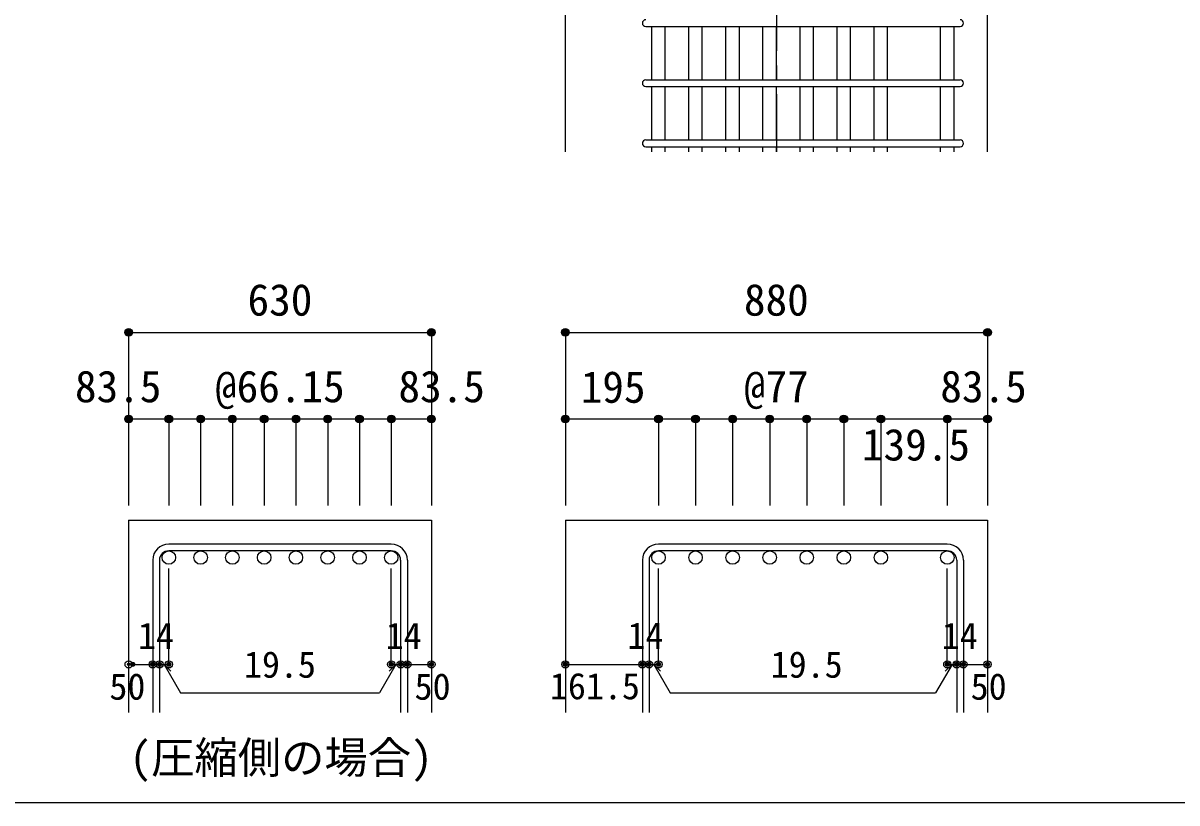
# Model space of a CAD drawing. Units: millimetres at full size, sheet at 1:30. Extents: x -5973 to 5954, y -4195 to 4201.
# Drawn here: x -1013 to 1384, y -4195 to -2574 of the extents above; entities that cross this region are included whole.
import ezdxf
from ezdxf.enums import TextEntityAlignment as Align

# ---------------------------------------------------------------- set-up
doc = ezdxf.new("R2010")
doc.units = ezdxf.units.MM
doc.header["$LTSCALE"] = 30
doc.header["$PDMODE"] = 32
doc.header["$PDSIZE"] = 15
doc.linetypes.add('CHAIN1', pattern=[8, 5, -1, 1, -1])
for name, color, linetype in [('0-1_躯体線', 2, 'Continuous'), ('0-5_基礎梁筋', 7, 'Continuous'), ('0-6_スタラップ筋', 7, 'Continuous'), ('0-7_文字', 4, 'Continuous'), ('0-D_寸法', 4, 'Continuous'), ('F-0_枠', 6, 'Continuous')]:
    doc.layers.add(name, color=color, linetype=linetype)
doc.styles.add('ＭＳ ゴシック', font='')
doc.styles.get('ＭＳ ゴシック').set_extended_font_data('MS Gothic')

msp = doc.modelspace()

# ---------------------------------------------------------------- linework, layer by layer
at = {"layer": '0-1_躯体線'}
for p, q in [((113.94, -2842.16), (113.94, -2442.16)), ((-793.24, -3607.16), (-793.24, -4007.16)), ((-793.24, -3607.16), (-164.24, -3607.16)), ((-164.24, -3607.16), (-164.24, -4007.16)), ((113.94, -3607.16), (113.94, -4007.16)), ((113.94, -3607.16), (990.94, -3607.16)), ((990.94, -3607.16), (990.94, -4007.16))]:
    msp.add_line(p, q, dxfattribs=at)
msp.add_lwpolyline([(990.94, -2842.16), (990.94, -2442.16), (1252.44, -2442.16)], dxfattribs=at)
at = {"layer": '0-5_基礎梁筋'}
for p, q in [((293.44, -2692.16), (293.44, -2581.16)), ((321.44, -2692.16), (321.44, -2581.16)), ((370.44, -2692.16), (370.44, -2581.16)), ((398.44, -2692.16), (398.44, -2581.16)), ((447.44, -2692.16), (447.44, -2581.16)), ((475.44, -2692.16), (475.44, -2581.16)), ((524.44, -2692.16), (524.44, -2581.16)), ((552.44, -2692.16), (552.44, -2581.16)), ((601.44, -2692.16), (601.44, -2581.16)), ((629.44, -2692.16), (629.44, -2581.16)), ((678.44, -2692.16), (678.44, -2581.16)), ((706.44, -2692.16), (706.44, -2581.16)), ((755.44, -2692.16), (755.44, -2581.16)), ((783.44, -2692.16), (783.44, -2581.16)), ((893.44, -2692.16), (893.44, -2581.16)), ((921.44, -2692.16), (921.44, -2581.16)), ((293.44, -2817.16), (293.44, -2706.16)), ((321.44, -2817.16), (321.44, -2706.16)), ((370.44, -2817.16), (370.44, -2706.16)), ((398.44, -2817.16), (398.44, -2706.16)), ((447.44, -2817.16), (447.44, -2706.16)), ((475.44, -2817.16), (475.44, -2706.16)), ((524.44, -2817.16), (524.44, -2706.16)), ((552.44, -2817.16), (552.44, -2706.16)), ((601.44, -2817.16), (601.44, -2706.16)), ((629.44, -2817.16), (629.44, -2706.16)), ((678.44, -2817.16), (678.44, -2706.16)), ((706.44, -2817.16), (706.44, -2706.16)), ((755.44, -2817.16), (755.44, -2706.16)), ((783.44, -2817.16), (783.44, -2706.16)), ((893.44, -2817.16), (893.44, -2706.16)), ((921.44, -2817.16), (921.44, -2706.16)), ((293.44, -2842.16), (293.44, -2831.16)), ((321.44, -2842.16), (321.44, -2831.16)), ((370.44, -2842.16), (370.44, -2831.16)), ((398.44, -2842.16), (398.44, -2831.16)), ((447.44, -2842.16), (447.44, -2831.16)), ((475.44, -2842.16), (475.44, -2831.16)), ((524.44, -2842.16), (524.44, -2831.16)), ((552.44, -2842.16), (552.44, -2831.16)), ((601.44, -2842.16), (601.44, -2831.16)), ((629.44, -2842.16), (629.44, -2831.16)), ((678.44, -2842.16), (678.44, -2831.16)), ((706.44, -2842.16), (706.44, -2831.16)), ((755.44, -2842.16), (755.44, -2831.16)), ((783.44, -2842.16), (783.44, -2831.16)), ((893.44, -2842.16), (893.44, -2831.16)), ((921.44, -2842.16), (921.44, -2831.16))]:
    msp.add_line(p, q, dxfattribs=at)
at = {"layer": '0-5_基礎梁筋', "color": 3}
for centre in [(-709.74, -3685.16), (-643.74, -3685.16), (-577.74, -3685.16), (-511.74, -3685.16), (-445.74, -3685.16), (-379.74, -3685.16), (-313.74, -3685.16), (-247.74, -3685.16), (307.44, -3685.16), (384.44, -3685.16), (461.44, -3685.16), (538.44, -3685.16), (615.44, -3685.16), (692.44, -3685.16), (769.44, -3685.16), (907.44, -3685.16)]:
    msp.add_circle(centre, 14, dxfattribs=at)
at = {"layer": '0-6_スタラップ筋'}
for p, q in [((280.94, -2581.16), (933.94, -2581.16)), ((280.94, -2692.16), (933.94, -2692.16)), ((280.94, -2706.16), (933.94, -2706.16)), ((280.94, -2817.16), (933.94, -2817.16)), ((280.94, -2831.16), (933.94, -2831.16)), ((-247.74, -3657.16), (-709.74, -3657.16)), ((907.44, -3657.16), (307.44, -3657.16)), ((-743.24, -3690.66), (-743.24, -4007.16)), ((-729.24, -3690.66), (-729.24, -4007.16)), ((-247.74, -3671.16), (-709.74, -3671.16)), ((-228.24, -3690.66), (-228.24, -4007.16)), ((-214.24, -3690.66), (-214.24, -4007.16)), ((273.94, -3690.66), (273.94, -4007.16)), ((287.94, -3690.66), (287.94, -4007.16)), ((907.44, -3671.16), (307.44, -3671.16)), ((926.94, -3690.66), (926.94, -4007.16)), ((940.94, -3690.66), (940.94, -4007.16))]:
    msp.add_line(p, q, dxfattribs=at)
for centre, radius, start, end in [((280.94, -2574.16), 7, 90, 270), ((933.94, -2574.16), 7, 270, 90), ((280.94, -2699.16), 7, 90, 270), ((933.94, -2699.16), 7, 270, 90), ((280.94, -2824.16), 7, 90, 270), ((933.94, -2824.16), 7, 270, 90), ((-709.74, -3690.66), 33.5, 90, 180), ((-247.74, -3690.66), 33.5, 0, 90), ((307.44, -3690.66), 33.5, 90, 180), ((907.44, -3690.66), 33.5, 0, 90), ((-709.74, -3690.66), 19.5, 90, 180), ((-247.74, -3690.66), 19.5, 0, 90), ((307.44, -3690.66), 19.5, 90, 180), ((907.44, -3690.66), 19.5, 0, 90)]:
    msp.add_arc(centre, radius, start, end, dxfattribs=at)
at = {"layer": '0-D_寸法', "linetype": 'CHAIN1'}
msp.add_line((552.44, -1042.16), (552.44, -2842.16), dxfattribs=at)
at = {"layer": '0-D_寸法'}
for p, q in [((-793.24, -3217.16), (-793.24, -3397.16)), ((-793.24, -3217.16), (-164.24, -3217.16)), ((-164.24, -3217.16), (-164.24, -3397.16)), ((-164.24, -3217.16), (-164.24, -3397.16)), ((113.94, -3217.16), (113.94, -3397.16)), ((113.94, -3217.16), (990.94, -3217.16)), ((990.94, -3217.16), (990.94, -3397.16)), ((990.94, -3217.16), (990.94, -3397.16)), ((-793.24, -3397.16), (-793.24, -3577.16)), ((-793.24, -3397.16), (-164.24, -3397.16)), ((-709.74, -3397.16), (-709.74, -3577.16)), ((-643.74, -3397.16), (-643.74, -3577.16)), ((-577.74, -3397.16), (-577.74, -3577.16)), ((-511.74, -3397.16), (-511.74, -3577.16)), ((-445.74, -3397.16), (-445.74, -3577.16)), ((-379.74, -3397.16), (-379.74, -3577.16)), ((-313.74, -3397.16), (-313.74, -3577.16)), ((-247.74, -3397.16), (-247.74, -3577.16)), ((-164.24, -3397.16), (-164.24, -3577.16)), ((113.94, -3397.16), (113.94, -3577.16)), ((113.94, -3397.16), (990.94, -3397.16)), ((307.44, -3397.16), (307.44, -3577.16)), ((384.44, -3397.16), (384.44, -3577.16)), ((461.44, -3397.16), (461.44, -3577.16)), ((538.44, -3397.16), (538.44, -3577.16)), ((615.44, -3397.16), (615.44, -3577.16)), ((692.44, -3397.16), (692.44, -3577.16)), ((769.44, -3397.16), (769.44, -3577.16)), ((907.44, -3397.16), (907.44, -3577.16)), ((990.94, -3397.16), (990.94, -3577.16)), ((-709.74, -3907.16), (-709.74, -3707.83)), ((-247.74, -3907.16), (-247.74, -3707.83)), ((307.44, -3907.16), (307.44, -3707.83)), ((907.44, -3907.16), (907.44, -3707.83)), ((-793.24, -3907.16), (-743.24, -3907.16)), ((-743.24, -3907.16), (-709.74, -3907.16)), ((-719.49, -3907.16), (-705.35, -3921.31)), ((-719.49, -3907.16), (-685.26, -3966.44)), ((-237.99, -3907.16), (-272.21, -3966.44)), ((-237.99, -3907.16), (-252.13, -3921.31)), ((-247.74, -3907.16), (-164.24, -3907.16)), ((-228.24, -3907.16), (-214.24, -3907.16)), ((113.94, -3907.16), (273.94, -3907.16)), ((273.94, -3907.16), (307.44, -3907.16)), ((297.69, -3907.16), (311.83, -3921.31)), ((297.69, -3907.16), (331.91, -3966.44)), ((917.19, -3907.16), (882.96, -3966.44)), ((917.19, -3907.16), (903.04, -3921.31)), ((907.44, -3907.16), (990.94, -3907.16)), ((926.94, -3907.16), (940.94, -3907.16)), ((-685.26, -3966.44), (-272.21, -3966.44)), ((331.91, -3966.44), (882.96, -3966.44))]:
    msp.add_line(p, q, dxfattribs=at)
for centre, radius in [((-793.24, -3217.16), 8), ((-793.24, -3217.16), 7.2), ((-793.24, -3217.16), 6.4), ((-793.24, -3217.16), 5.6), ((-164.24, -3217.16), 8), ((-164.24, -3217.16), 7.2), ((-164.24, -3217.16), 6.4), ((-164.24, -3217.16), 5.6), ((113.94, -3217.16), 8), ((113.94, -3217.16), 7.2), ((113.94, -3217.16), 6.4), ((113.94, -3217.16), 5.6), ((990.94, -3217.16), 8), ((990.94, -3217.16), 7.2), ((990.94, -3217.16), 6.4), ((990.94, -3217.16), 5.6), ((-793.24, -3217.16), 4.8), ((-793.24, -3217.16), 4), ((-793.24, -3217.16), 3.2), ((-793.24, -3217.16), 2.4), ((-793.24, -3217.16), 1.6), ((-793.24, -3217.16), 0.8), ((-164.24, -3217.16), 4.8), ((-164.24, -3217.16), 4), ((-164.24, -3217.16), 3.2), ((-164.24, -3217.16), 2.4), ((-164.24, -3217.16), 1.6), ((-164.24, -3217.16), 0.8), ((113.94, -3217.16), 4.8), ((113.94, -3217.16), 4), ((113.94, -3217.16), 3.2), ((113.94, -3217.16), 2.4), ((113.94, -3217.16), 1.6), ((113.94, -3217.16), 0.8), ((990.94, -3217.16), 4.8), ((990.94, -3217.16), 4), ((990.94, -3217.16), 3.2), ((990.94, -3217.16), 2.4), ((990.94, -3217.16), 1.6), ((990.94, -3217.16), 0.8), ((-793.24, -3397.16), 8), ((-793.24, -3397.16), 7.2), ((-793.24, -3397.16), 6.4), ((-793.24, -3397.16), 5.6), ((-793.24, -3397.16), 4.8), ((-793.24, -3397.16), 4), ((-793.24, -3397.16), 3.2), ((-793.24, -3397.16), 2.4), ((-793.24, -3397.16), 1.6), ((-793.24, -3397.16), 0.8), ((-709.74, -3397.16), 8), ((-709.74, -3397.16), 7.2), ((-709.74, -3397.16), 6.4), ((-709.74, -3397.16), 5.6), ((-709.74, -3397.16), 4.8), ((-709.74, -3397.16), 4), ((-709.74, -3397.16), 3.2), ((-709.74, -3397.16), 2.4), ((-709.74, -3397.16), 1.6), ((-709.74, -3397.16), 0.8), ((-643.74, -3397.16), 8), ((-643.74, -3397.16), 7.2), ((-643.74, -3397.16), 6.4), ((-643.74, -3397.16), 5.6), ((-643.74, -3397.16), 4.8), ((-643.74, -3397.16), 4), ((-643.74, -3397.16), 3.2), ((-643.74, -3397.16), 2.4), ((-643.74, -3397.16), 1.6), ((-643.74, -3397.16), 0.8), ((-577.74, -3397.16), 8), ((-577.74, -3397.16), 7.2), ((-577.74, -3397.16), 6.4), ((-577.74, -3397.16), 5.6), ((-577.74, -3397.16), 4.8), ((-577.74, -3397.16), 4), ((-577.74, -3397.16), 3.2), ((-577.74, -3397.16), 2.4), ((-577.74, -3397.16), 1.6), ((-577.74, -3397.16), 0.8), ((-511.74, -3397.16), 8), ((-511.74, -3397.16), 7.2), ((-511.74, -3397.16), 6.4), ((-511.74, -3397.16), 5.6), ((-511.74, -3397.16), 4.8), ((-511.74, -3397.16), 4), ((-511.74, -3397.16), 3.2), ((-511.74, -3397.16), 2.4), ((-511.74, -3397.16), 1.6), ((-511.74, -3397.16), 0.8), ((-445.74, -3397.16), 8), ((-445.74, -3397.16), 7.2), ((-445.74, -3397.16), 6.4), ((-445.74, -3397.16), 5.6), ((-445.74, -3397.16), 4.8), ((-445.74, -3397.16), 4), ((-445.74, -3397.16), 3.2), ((-445.74, -3397.16), 2.4), ((-445.74, -3397.16), 1.6), ((-445.74, -3397.16), 0.8), ((-379.74, -3397.16), 8), ((-379.74, -3397.16), 7.2), ((-379.74, -3397.16), 6.4), ((-379.74, -3397.16), 5.6), ((-379.74, -3397.16), 4.8), ((-379.74, -3397.16), 4), ((-379.74, -3397.16), 3.2), ((-379.74, -3397.16), 2.4), ((-379.74, -3397.16), 1.6), ((-379.74, -3397.16), 0.8), ((-313.74, -3397.16), 8), ((-313.74, -3397.16), 7.2), ((-313.74, -3397.16), 6.4), ((-313.74, -3397.16), 5.6), ((-313.74, -3397.16), 4.8), ((-313.74, -3397.16), 4), ((-313.74, -3397.16), 3.2), ((-313.74, -3397.16), 2.4), ((-313.74, -3397.16), 1.6), ((-313.74, -3397.16), 0.8), ((-247.74, -3397.16), 8), ((-247.74, -3397.16), 7.2), ((-247.74, -3397.16), 6.4), ((-247.74, -3397.16), 5.6), ((-247.74, -3397.16), 4.8), ((-247.74, -3397.16), 4), ((-247.74, -3397.16), 3.2), ((-247.74, -3397.16), 2.4), ((-247.74, -3397.16), 1.6), ((-247.74, -3397.16), 0.8), ((-164.24, -3397.16), 8), ((-164.24, -3397.16), 7.2), ((-164.24, -3397.16), 6.4), ((-164.24, -3397.16), 5.6), ((-164.24, -3397.16), 4.8), ((-164.24, -3397.16), 4), ((-164.24, -3397.16), 3.2), ((-164.24, -3397.16), 2.4), ((-164.24, -3397.16), 1.6), ((-164.24, -3397.16), 0.8), ((113.94, -3397.16), 8), ((113.94, -3397.16), 7.2), ((113.94, -3397.16), 6.4), ((113.94, -3397.16), 5.6), ((113.94, -3397.16), 4.8), ((113.94, -3397.16), 4), ((113.94, -3397.16), 3.2), ((113.94, -3397.16), 2.4), ((113.94, -3397.16), 1.6), ((113.94, -3397.16), 0.8), ((307.44, -3397.16), 8), ((307.44, -3397.16), 7.2), ((307.44, -3397.16), 6.4), ((307.44, -3397.16), 5.6), ((307.44, -3397.16), 4.8), ((307.44, -3397.16), 4), ((307.44, -3397.16), 3.2), ((307.44, -3397.16), 2.4), ((307.44, -3397.16), 1.6), ((307.44, -3397.16), 0.8), ((384.44, -3397.16), 8), ((384.44, -3397.16), 7.2), ((384.44, -3397.16), 6.4), ((384.44, -3397.16), 5.6), ((384.44, -3397.16), 4.8), ((384.44, -3397.16), 4), ((384.44, -3397.16), 3.2), ((384.44, -3397.16), 2.4), ((384.44, -3397.16), 1.6), ((384.44, -3397.16), 0.8), ((461.44, -3397.16), 8), ((461.44, -3397.16), 7.2), ((461.44, -3397.16), 6.4), ((461.44, -3397.16), 5.6), ((461.44, -3397.16), 4.8), ((461.44, -3397.16), 4), ((461.44, -3397.16), 3.2), ((461.44, -3397.16), 2.4), ((461.44, -3397.16), 1.6), ((461.44, -3397.16), 0.8), ((538.44, -3397.16), 8), ((538.44, -3397.16), 7.2), ((538.44, -3397.16), 6.4), ((538.44, -3397.16), 5.6), ((538.44, -3397.16), 4.8), ((538.44, -3397.16), 4), ((538.44, -3397.16), 3.2), ((538.44, -3397.16), 2.4), ((538.44, -3397.16), 1.6), ((538.44, -3397.16), 0.8), ((615.44, -3397.16), 8), ((615.44, -3397.16), 7.2), ((615.44, -3397.16), 6.4), ((615.44, -3397.16), 5.6), ((615.44, -3397.16), 4.8), ((615.44, -3397.16), 4), ((615.44, -3397.16), 3.2), ((615.44, -3397.16), 2.4), ((615.44, -3397.16), 1.6), ((615.44, -3397.16), 0.8), ((692.44, -3397.16), 8), ((692.44, -3397.16), 7.2), ((692.44, -3397.16), 6.4), ((692.44, -3397.16), 5.6), ((692.44, -3397.16), 4.8), ((692.44, -3397.16), 4), ((692.44, -3397.16), 3.2), ((692.44, -3397.16), 2.4), ((692.44, -3397.16), 1.6), ((692.44, -3397.16), 0.8), ((769.44, -3397.16), 8), ((769.44, -3397.16), 7.2), ((769.44, -3397.16), 6.4), ((769.44, -3397.16), 5.6), ((769.44, -3397.16), 4.8), ((769.44, -3397.16), 4), ((769.44, -3397.16), 3.2), ((769.44, -3397.16), 2.4), ((769.44, -3397.16), 1.6), ((769.44, -3397.16), 0.8), ((907.44, -3397.16), 8), ((907.44, -3397.16), 7.2), ((907.44, -3397.16), 6.4), ((907.44, -3397.16), 5.6), ((907.44, -3397.16), 4.8), ((907.44, -3397.16), 4), ((907.44, -3397.16), 3.2), ((907.44, -3397.16), 2.4), ((907.44, -3397.16), 1.6), ((907.44, -3397.16), 0.8), ((990.94, -3397.16), 8), ((990.94, -3397.16), 7.2), ((990.94, -3397.16), 6.4), ((990.94, -3397.16), 5.6), ((990.94, -3397.16), 4.8), ((990.94, -3397.16), 4), ((990.94, -3397.16), 3.2), ((990.94, -3397.16), 2.4), ((990.94, -3397.16), 1.6), ((990.94, -3397.16), 0.8), ((-793.24, -3907.16), 2.4), ((-793.24, -3907.16), 2), ((-793.24, -3907.16), 1.6), ((-793.24, -3907.16), 1.2), ((-793.24, -3907.16), 0.8), ((-793.24, -3907.16), 0.4), ((-784.74, -3907.16), 4), ((-784.74, -3907.16), 3.6), ((-784.74, -3907.16), 3.2), ((-784.74, -3907.16), 2.8), ((-743.24, -3907.16), 4), ((-743.24, -3907.16), 3.6), ((-743.24, -3907.16), 3.2), ((-743.24, -3907.16), 2.8), ((-743.24, -3907.16), 2.4), ((-743.24, -3907.16), 2), ((-743.24, -3907.16), 1.6), ((-743.24, -3907.16), 1.2), ((-743.24, -3907.16), 0.8), ((-743.24, -3907.16), 0.4), ((-729.24, -3907.16), 4), ((-729.24, -3907.16), 3.6), ((-729.24, -3907.16), 3.2), ((-729.24, -3907.16), 2.8), ((-729.24, -3907.16), 2.4), ((-729.24, -3907.16), 2), ((-729.24, -3907.16), 1.6), ((-729.24, -3907.16), 1.2), ((-729.24, -3907.16), 0.8), ((-729.24, -3907.16), 0.4), ((-709.74, -3907.16), 4), ((-709.74, -3907.16), 3.6), ((-709.74, -3907.16), 3.2), ((-709.74, -3907.16), 2.8), ((-709.74, -3907.16), 2.4), ((-709.74, -3907.16), 2), ((-709.74, -3907.16), 1.6), ((-709.74, -3907.16), 1.2), ((-709.74, -3907.16), 0.8), ((-709.74, -3907.16), 0.4), ((-247.74, -3907.16), 4), ((-247.74, -3907.16), 3.6), ((-247.74, -3907.16), 3.2), ((-247.74, -3907.16), 2.8), ((-247.74, -3907.16), 2.4), ((-247.74, -3907.16), 2), ((-247.74, -3907.16), 1.6), ((-247.74, -3907.16), 1.2), ((-247.74, -3907.16), 0.8), ((-247.74, -3907.16), 0.4), ((-228.24, -3907.16), 4), ((-228.24, -3907.16), 3.6), ((-228.24, -3907.16), 3.2), ((-228.24, -3907.16), 2.8), ((-228.24, -3907.16), 2.4), ((-228.24, -3907.16), 2), ((-228.24, -3907.16), 1.6), ((-228.24, -3907.16), 1.2), ((-228.24, -3907.16), 0.8), ((-228.24, -3907.16), 0.4), ((-214.24, -3907.16), 4), ((-214.24, -3907.16), 3.6), ((-214.24, -3907.16), 3.2), ((-214.24, -3907.16), 2.8), ((-214.24, -3907.16), 2.4), ((-214.24, -3907.16), 2), ((-214.24, -3907.16), 1.6), ((-214.24, -3907.16), 1.2), ((-214.24, -3907.16), 0.8), ((-214.24, -3907.16), 0.4), ((-164.24, -3907.16), 4), ((-164.24, -3907.16), 3.6), ((-164.24, -3907.16), 3.2), ((-164.24, -3907.16), 2.8), ((-164.24, -3907.16), 2.4), ((-164.24, -3907.16), 2), ((-164.24, -3907.16), 1.6), ((-164.24, -3907.16), 1.2), ((-164.24, -3907.16), 0.8), ((-164.24, -3907.16), 0.4), ((113.94, -3907.16), 4), ((113.94, -3907.16), 3.6), ((113.94, -3907.16), 3.2), ((113.94, -3907.16), 2.8), ((113.94, -3907.16), 2.4), ((113.94, -3907.16), 2), ((113.94, -3907.16), 1.6), ((113.94, -3907.16), 1.2), ((113.94, -3907.16), 0.8), ((113.94, -3907.16), 0.4), ((273.94, -3907.16), 4), ((273.94, -3907.16), 3.6), ((273.94, -3907.16), 3.2), ((273.94, -3907.16), 2.8), ((273.94, -3907.16), 2.4), ((273.94, -3907.16), 2), ((273.94, -3907.16), 1.6), ((273.94, -3907.16), 1.2), ((273.94, -3907.16), 0.8), ((273.94, -3907.16), 0.4), ((287.94, -3907.16), 4), ((287.94, -3907.16), 3.6), ((287.94, -3907.16), 3.2), ((287.94, -3907.16), 2.8), ((287.94, -3907.16), 2.4), ((287.94, -3907.16), 2), ((287.94, -3907.16), 1.6), ((287.94, -3907.16), 1.2), ((287.94, -3907.16), 0.8), ((287.94, -3907.16), 0.4), ((307.44, -3907.16), 4), ((307.44, -3907.16), 3.6), ((307.44, -3907.16), 3.2), ((307.44, -3907.16), 2.8), ((307.44, -3907.16), 2.4), ((307.44, -3907.16), 2), ((307.44, -3907.16), 1.6), ((307.44, -3907.16), 1.2), ((307.44, -3907.16), 0.8), ((307.44, -3907.16), 0.4), ((907.44, -3907.16), 4), ((907.44, -3907.16), 3.6), ((907.44, -3907.16), 3.2), ((907.44, -3907.16), 2.8), ((907.44, -3907.16), 2.4), ((907.44, -3907.16), 2), ((907.44, -3907.16), 1.6), ((907.44, -3907.16), 1.2), ((907.44, -3907.16), 0.8), ((907.44, -3907.16), 0.4), ((926.94, -3907.16), 4), ((926.94, -3907.16), 3.6), ((926.94, -3907.16), 3.2), ((926.94, -3907.16), 2.8), ((926.94, -3907.16), 2.4), ((926.94, -3907.16), 2), ((926.94, -3907.16), 1.6), ((926.94, -3907.16), 1.2), ((926.94, -3907.16), 0.8), ((926.94, -3907.16), 0.4), ((940.94, -3907.16), 4), ((940.94, -3907.16), 3.6), ((940.94, -3907.16), 3.2), ((940.94, -3907.16), 2.8), ((940.94, -3907.16), 2.4), ((940.94, -3907.16), 2), ((940.94, -3907.16), 1.6), ((940.94, -3907.16), 1.2), ((940.94, -3907.16), 0.8), ((940.94, -3907.16), 0.4), ((990.94, -3907.16), 4), ((990.94, -3907.16), 3.6), ((990.94, -3907.16), 3.2), ((990.94, -3907.16), 2.8), ((990.94, -3907.16), 2.4), ((990.94, -3907.16), 2), ((990.94, -3907.16), 1.6), ((990.94, -3907.16), 1.2), ((990.94, -3907.16), 0.8), ((990.94, -3907.16), 0.4)]:
    msp.add_circle(centre, radius, dxfattribs=at)
at = {"layer": '0-D_寸法', "color": 7}
for p in [(-793.24, -3217.16), (-164.24, -3217.16), (113.94, -3217.16), (990.94, -3217.16), (-793.24, -3397.16), (-709.74, -3397.16), (-643.74, -3397.16), (-577.74, -3397.16), (-511.74, -3397.16), (-445.74, -3397.16), (-379.74, -3397.16), (-313.74, -3397.16), (-247.74, -3397.16), (-164.24, -3397.16), (113.94, -3397.16), (307.44, -3397.16), (384.44, -3397.16), (461.44, -3397.16), (538.44, -3397.16), (615.44, -3397.16), (692.44, -3397.16), (769.44, -3397.16), (907.44, -3397.16), (990.94, -3397.16), (-793.24, -3907.16), (-743.24, -3907.16), (-729.24, -3907.16), (-709.74, -3907.16), (-247.74, -3907.16), (-228.24, -3907.16), (-214.24, -3907.16), (-164.24, -3907.16), (113.94, -3907.16), (273.94, -3907.16), (287.94, -3907.16), (307.44, -3907.16), (907.44, -3907.16), (926.94, -3907.16), (940.94, -3907.16), (990.94, -3907.16)]:
    msp.add_point(p, dxfattribs=at)
at = {"layer": 'F-0_枠'}
msp.add_line((5954.1, -4195.24), (-5972.88, -4195.24), dxfattribs=at)

# ---------------------------------------------------------------- texts
at = {"layer": '0-7_文字', "color": 7, "style": 'ＭＳ ゴシック'}
msp.add_text('(圧縮側の場合)', height=65.98, dxfattribs=at).set_placement((-791.38, -4153.68), align=Align.BOTTOM_LEFT)
at = {"layer": '0-D_寸法', "style": 'ＭＳ ゴシック'}
for s, height, p in [('630', 65.98, (-546.24, -3202.16)), ('880', 65.98, (484.94, -3202.16)), ('83.5', 65.98, (-904.74, -3382.16)), ('@66.15', 65.98, (-613.74, -3382.16)), ('83.5', 65.98, (-232.74, -3382.16)), ('195', 65.98, (145.87, -3383.26)), ('@77', 65.98, (484.94, -3382.16)), ('83.5', 65.98, (892.94, -3382.16)), ('139.5', 65.98, (730.15, -3503.22)), ('14', 54.99, (-773.77, -3891.71)), ('14', 54.99, (-259.19, -3891.71)), ('14', 54.99, (243.01, -3891.47)), ('14', 54.99, (895.98, -3891.71)), ('19.5', 54.99, (-553.74, -3951.44)), ('19.5', 54.99, (540.44, -3951.44)), ('50', 54.99, (-833.24, -3997.16)), ('50', 54.99, (-199.24, -3997.16)), ('161.5', 54.99, (81.88, -3996.27)), ('50', 54.99, (955.94, -3997.16))]:
    msp.add_text(s, height=height, dxfattribs=at).set_placement(p, align=Align.BOTTOM_LEFT)

doc.saveas('drawing.dxf')
